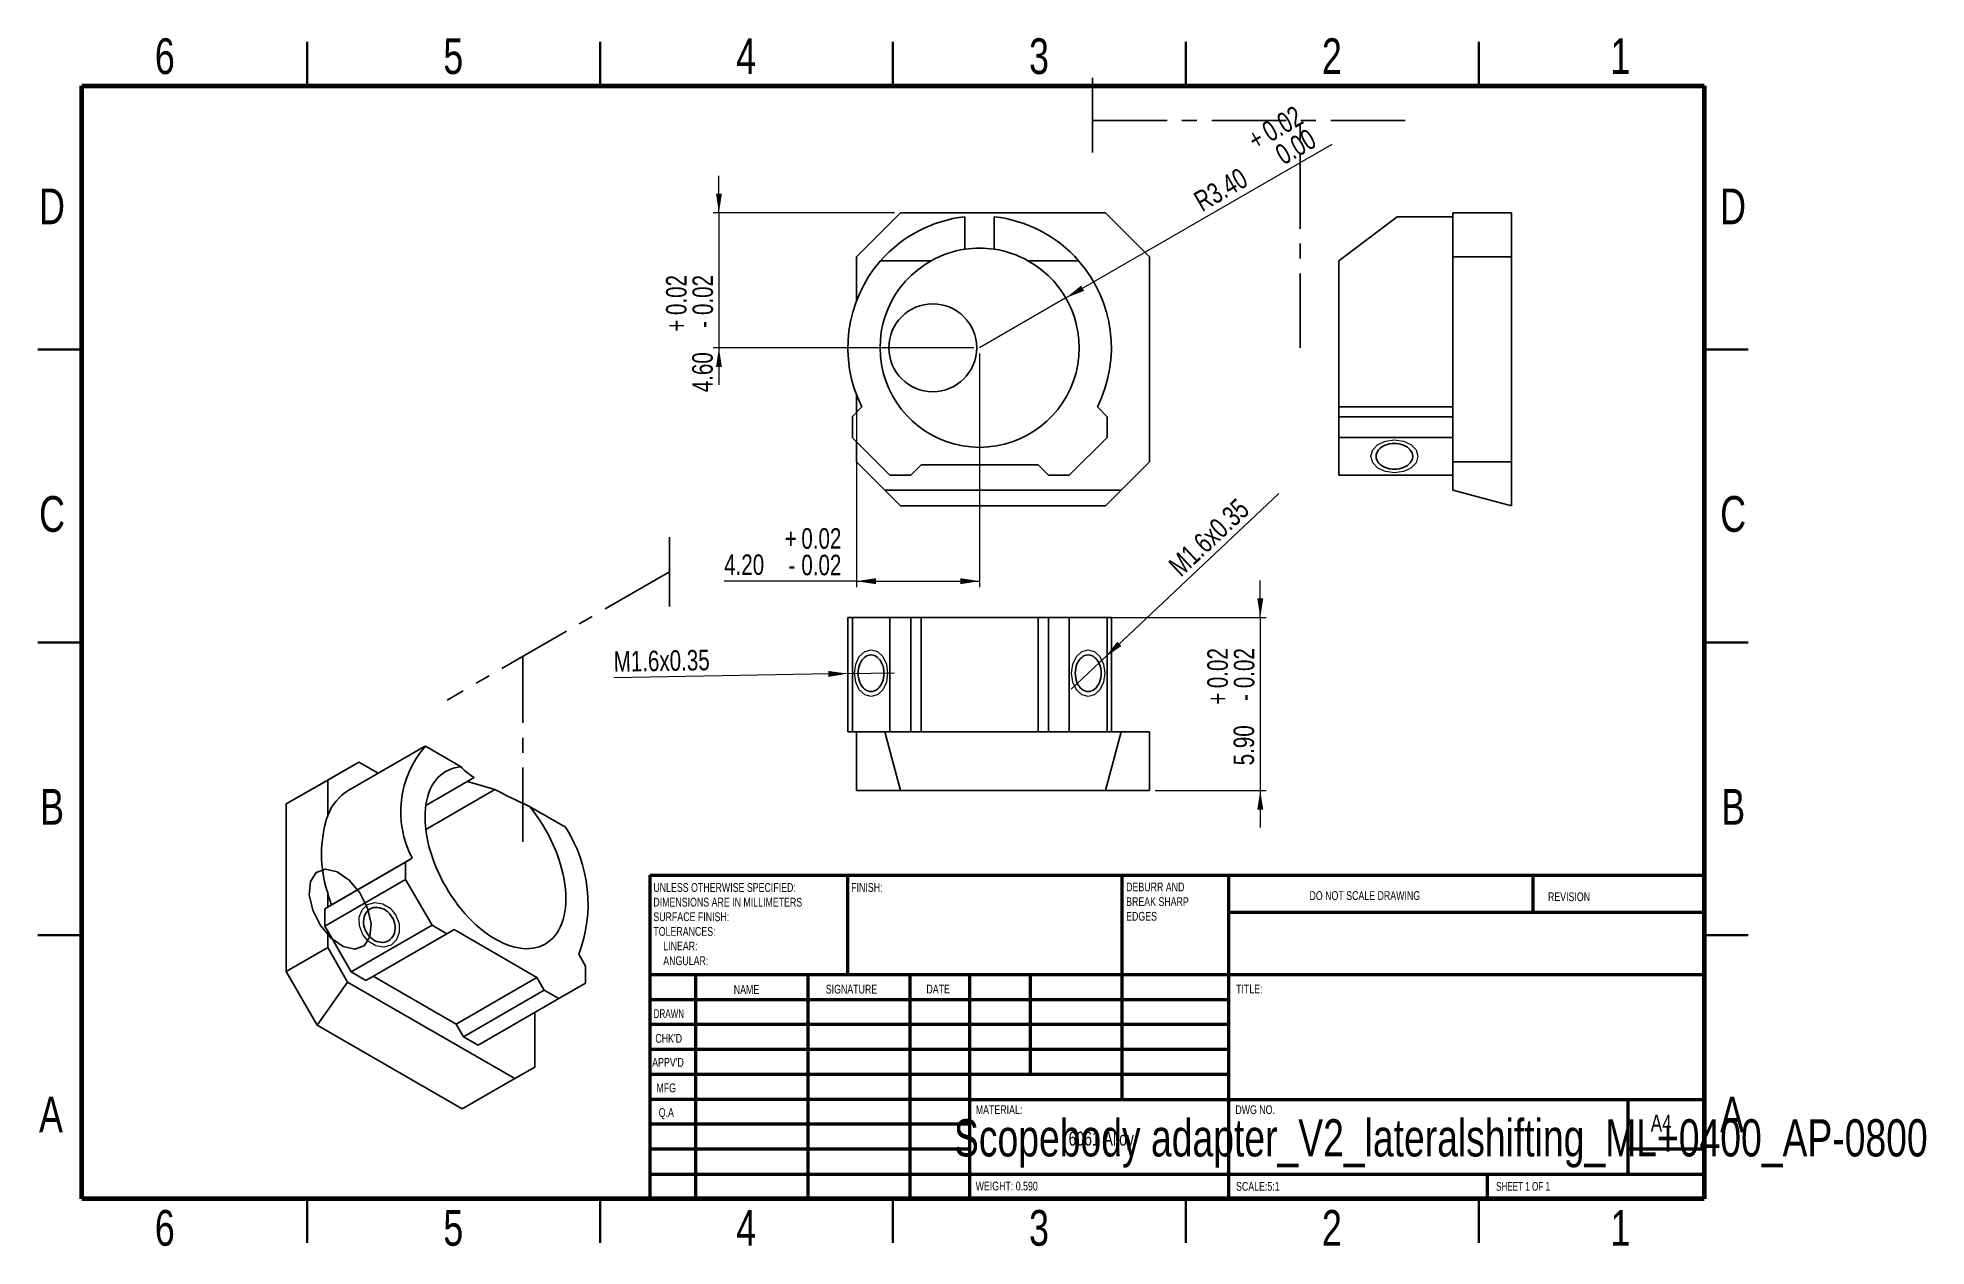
# Model space of a CAD drawing. Header units: millimetres. Extents: x 2 to 325, y 2 to 208.
import ezdxf

# ---------------------------------------------------------------- set-up
doc = ezdxf.new("R2010")
doc.units = ezdxf.units.MM
doc.linetypes.add('CENTERX2', pattern=[20.32, 12.7, -2.54, 2.54, -2.54])
doc.styles.add('SLDTEXTSTYLE0', font='TXT', dxfattribs={"width": 0.75})
doc.styles.add('SLDTEXTSTYLE1', font='TXT', dxfattribs={"width": 0.686449})
doc.styles.add('SLDTEXTSTYLE2', font='TXT', dxfattribs={"width": 0.6875})
doc.dimstyles.new('SLDDIMSTYLE0', dxfattribs={"dimtxt": 3.5, "dimasz": 3.302, "dimexe": 0, "dimexo": 0.0625, "dimgap": 0.875, "dimtad": 1, "dimlfac": 0.2, "dimrnd": 1e-09, "dimzin": 4, "dimdsep": 46, "dimtxsty": 'SLDTEXTSTYLE0', "dimsah": 1, "dimcen": 0.09, "dimadec": 0, "dimazin": 1, "dimtol": 1, "dimtp": 0.02, "dimtm": 0.02, "dimtfac": 1, "dimtmove": 0, "dimatfit": 0, "dimfxl": 0, "dimfrac": 2, "dimtolj": 1, "dimarcsym": 0})
doc.dimstyles.new('SLDDIMSTYLE1', dxfattribs={"dimtxt": 3.5, "dimasz": 3.302, "dimexe": 0, "dimexo": 0.0625, "dimgap": 0.875, "dimtad": 1, "dimlfac": 0.2, "dimrnd": 1e-09, "dimzin": 4, "dimdsep": 46, "dimtxsty": 'SLDTEXTSTYLE0', "dimsah": 1, "dimcen": 0.09, "dimadec": 0, "dimazin": 1, "dimtol": 1, "dimtp": 0.02, "dimtm": 0.02, "dimtfac": 1, "dimtofl": 0, "dimtmove": 0, "dimatfit": 3, "dimfxl": 0, "dimfrac": 2, "dimtolj": 1, "dimarcsym": 0})
doc.dimstyles.new('SLDDIMSTYLE2', dxfattribs={"dimtxt": 3.5, "dimasz": 3.302, "dimexe": 0, "dimexo": 0.0625, "dimgap": 0.875, "dimtad": 1, "dimlfac": 0.2, "dimrnd": 1e-09, "dimzin": 4, "dimdsep": 46, "dimtxsty": 'SLDTEXTSTYLE0', "dimsah": 1, "dimcen": 0, "dimadec": 0, "dimazin": 1, "dimtol": 1, "dimtp": 0.02, "dimtfac": 1, "dimtofl": 0, "dimtmove": 0, "dimatfit": 3, "dimfxl": 0, "dimfrac": 2, "dimtolj": 1, "dimtzin": 0, "dimarcsym": 0})
doc.dimstyles.new('SLDDIMSTYLE3', dxfattribs={"dimtxt": 3.5, "dimasz": 3.302, "dimexe": 0, "dimexo": 0.0625, "dimgap": 0.875, "dimtad": 1, "dimlfac": 0.2, "dimrnd": 1e-09, "dimzin": 12, "dimdsep": 46, "dimtxsty": 'SLDTEXTSTYLE0', "dimblk1": 'NONE', "dimsah": 1, "dimcen": 0, "dimadec": 0, "dimazin": 3, "dimtfac": 1, "dimtmove": 0, "dimatfit": 3, "dimldrblk": 'NONE', "dimfxl": 0, "dimfrac": 2, "dimtolj": 1, "dimtzin": 12, "dimarcsym": 0})

# ---------------------------------------------------------------- blocks, each defined once
blk = doc.blocks.new('SW_NOTE_0')
at = {"color": 0, "linetype": 'Continuous', "lineweight": 0, "char_height": 1.5, "attachment_point": 1, "style": 'SLDTEXTSTYLE0'}
for s, insert in [('UNLESS OTHERWISE SPECIFIED:', (0, 1.93)), ('SURFACE FINISH:', (0, -3.07)), ('DIMENSIONS ARE IN MILLIMETERS', (0, -0.57)), ('TOLERANCES:', (0, -5.57)), ('LINEAR:', (1.69, -8.07)), ('ANGULAR:', (1.69, -10.57))]:
    blk.add_mtext(s, dxfattribs=dict(at, insert=insert))
blk = doc.blocks.new('SW_NOTE_0_1')
at = {"color": 0, "linetype": 'Continuous', "lineweight": 0, "char_height": 1.5, "attachment_point": 1, "style": 'SLDTEXTSTYLE0'}
for s, insert in [('DEBURR AND', (0, 1.93)), ('BREAK SHARP', (0, -0.57)), ('EDGES', (0, -3.07))]:
    blk.add_mtext(s, dxfattribs=dict(at, insert=insert))
blk = doc.blocks.new('_D')
at = {"color": 7, "linetype": 'Continuous', "lineweight": 0}
for p, q in [((118.79, 178.3), (118.79, 184.65)), ((148.79, 178.3), (117.79, 178.3)), ((118.79, 178.3), (118.79, 155.3)), ((162.29, 155.3), (117.79, 155.3)), ((118.79, 155.3), (118.79, 148.95))]:
    blk.add_line(p, q, dxfattribs=at)
at = {"color": 7, "linetype": 'Continuous', "lineweight": 18}
for points in [[(118.79, 178.3), (119.3, 181.6), (118.29, 181.6)], [(118.79, 155.3), (118.29, 151.99), (119.3, 151.99)]]:
    blk.add_solid(points, dxfattribs=at)
at = {"color": 7, "linetype": 'Continuous', "lineweight": 18, "char_height": 3.5, "attachment_point": 1, "rotation": 90, "style": 'SLDTEXTSTYLE0'}
for s, insert in [('0.02', (109.76, 160.88)), ('0.02', (114.28, 160.88)), ('+', (109.76, 158.05)), ('-', (114.28, 158.69)), ('4.60', (114.23, 147.7))]:
    blk.add_mtext(s, dxfattribs=dict(at, insert=insert))
blk = doc.blocks.new('_D_1')
at = {"color": 7, "linetype": 'Continuous', "lineweight": 0}
for p, q in [((163.29, 154.3), (163.29, 114.45)), ((142.29, 146.22), (142.29, 114.45)), ((142.29, 115.45), (119.68, 115.45)), ((142.29, 115.45), (163.29, 115.45))]:
    blk.add_line(p, q, dxfattribs=at)
at = {"color": 7, "linetype": 'Continuous', "lineweight": 18}
for points in [[(142.29, 115.45), (145.6, 114.94), (145.6, 115.96)], [(163.29, 115.45), (159.99, 115.96), (159.99, 114.94)]]:
    blk.add_solid(points, dxfattribs=at)
at = {"color": 7, "linetype": 'Continuous', "lineweight": 18, "char_height": 3.5, "attachment_point": 1, "style": 'SLDTEXTSTYLE0'}
for s, insert in [('+', (130.03, 124.49)), ('0.02', (132.86, 124.49)), ('4.20', (119.68, 120.02)), ('0.02', (132.86, 119.96)), ('-', (130.67, 119.96))]:
    blk.add_mtext(s, dxfattribs=dict(at, insert=insert))
blk = doc.blocks.new('_D_2')
at = {"color": 7, "linetype": 'Continuous', "lineweight": 0}
for q in [(223.5, 190.06), (163.29, 155.3)]:
    blk.add_line((178.02, 163.8), q, dxfattribs=at)
at = {"color": 7, "linetype": 'Continuous', "lineweight": 18}
blk.add_solid([(178.02, 163.8), (181.13, 165.01), (180.62, 165.89)], dxfattribs=at)
at = {"color": 7, "linetype": 'Continuous', "lineweight": 18, "char_height": 3.5, "attachment_point": 1, "rotation": 30, "style": 'SLDTEXTSTYLE0'}
for s, insert in [('0.02', (211.15, 193.34)), ('+', (208.7, 191.93)), ('0.00', (213.41, 189.43)), ('R3.40', (199.52, 181.47))]:
    blk.add_mtext(s, dxfattribs=dict(at, insert=insert))
blk = doc.blocks.new('_D_3')
at = {"color": 7, "linetype": 'Continuous', "lineweight": 0}
for p, q in [((211.21, 109.24), (211.21, 115.59)), ((181.29, 109.24), (212.21, 109.24)), ((211.21, 109.24), (211.21, 79.74)), ((193.29, 79.74), (212.21, 79.74)), ((211.21, 79.74), (211.21, 73.39))]:
    blk.add_line(p, q, dxfattribs=at)
at = {"color": 7, "linetype": 'Continuous', "lineweight": 18}
for points in [[(211.21, 109.24), (211.72, 112.54), (210.7, 112.54)], [(211.21, 79.74), (210.7, 76.44), (211.72, 76.44)]]:
    blk.add_solid(points, dxfattribs=at)
at = {"color": 7, "linetype": 'Continuous', "lineweight": 18, "char_height": 3.5, "attachment_point": 1, "rotation": 90, "style": 'SLDTEXTSTYLE0'}
for s, insert in [('0.02', (202.17, 97.19)), ('0.02', (206.7, 97.19)), ('+', (202.17, 94.36)), ('-', (206.7, 95)), ('5.90', (206.65, 84.02))]:
    blk.add_mtext(s, dxfattribs=dict(at, insert=insert))
blk = doc.blocks.new('_D_4')
at = {"color": 7, "linetype": 'Continuous', "lineweight": 0}
for q in [(214.4, 130.42), (178.92, 97)]:
    blk.add_line((184.74, 102.48), q, dxfattribs=at)
at = {"color": 7, "linetype": 'Continuous', "lineweight": 18}
blk.add_solid([(184.74, 102.48), (187.49, 104.38), (186.8, 105.12)], dxfattribs=at)
at = {"color": 7, "linetype": 'Continuous', "lineweight": 18, "insert": (195.26, 118.58), "char_height": 3.5, "attachment_point": 1, "rotation": 43.2895, "style": 'SLDTEXTSTYLE0'}
blk.add_mtext('M1.6x0.35', dxfattribs=at)
blk = doc.blocks.new('_None')
blk = doc.blocks.new('_D_5')
at = {"color": 7, "linetype": 'Continuous', "lineweight": 0}
for q in [(100.87, 98.97), (148.76, 99.81)]:
    blk.add_line((140.76, 99.67), q, dxfattribs=at)
at = {"color": 7, "linetype": 'Continuous', "lineweight": 18}
blk.add_solid([(140.76, 99.67), (137.45, 100.12), (137.47, 99.11)], dxfattribs=at)
at = {"color": 7, "linetype": 'Continuous', "lineweight": 18, "insert": (100.79, 103.47), "char_height": 3.5, "attachment_point": 1, "rotation": 1.0067, "style": 'SLDTEXTSTYLE0'}
blk.add_mtext('M1.6x0.35', dxfattribs=at)

msp = doc.modelspace()

# ---------------------------------------------------------------- linework, layer by layer
at = {"color": 7, "linetype": 'Continuous', "lineweight": 35}
for p, q in [((48.5, 200), (48.5, 207.5)), ((98.5, 200), (98.5, 207.5)), ((148.5, 207.5), (148.5, 200)), ((148.5, 200), (148.5, 207.5)), ((198.5, 200), (198.5, 207.5)), ((248.5, 200), (248.5, 207.5)), ((10, 155), (2.5, 155)), ((287, 155), (294.5, 155)), ((2.5, 105), (10, 105)), ((10, 105), (2.5, 105)), ((294.5, 105), (287, 105)), ((287, 105), (294.5, 105)), ((10, 55), (2.5, 55)), ((287, 55), (294.5, 55)), ((48.5, 10), (48.5, 2.5)), ((98.5, 10), (98.5, 2.5)), ((148.5, 2.5), (148.5, 10)), ((148.5, 10), (148.5, 2.5)), ((198.5, 10), (198.5, 2.5)), ((248.5, 10), (248.5, 2.5))]:
    msp.add_line(p, q, dxfattribs=at)
at = {"color": 7, "linetype": 'Continuous', "lineweight": 70}
for p, q in [((10, 10), (10, 200)), ((10, 200), (287, 200)), ((287, 200), (287, 10)), ((287, 10), (10, 10))]:
    msp.add_line(p, q, dxfattribs=at)
at = {"color": 7, "linetype": 'CENTERX2'}
for p, q in [((182.594, 201.346), (182.594, 186.846)), ((182.594, 194.096), (236.258, 194.096)), ((218, 155.296), (218, 194.096)), ((110.342, 122.985), (110.342, 111.145)), ((110.342, 117.065), (72.396, 95.159)), ((85.306, 70.931), (85.306, 102.612))]:
    msp.add_line(p, q, dxfattribs=at)
at = {"color": 7, "linetype": 'Continuous', "lineweight": 25}
for p, q in [((149.795, 178.296), (142.295, 170.796)), ((149.795, 178.296), (184.795, 178.296)), ((160.795, 177.657), (160.795, 172.111)), ((165.795, 172.111), (165.795, 177.657)), ((192.295, 170.796), (184.795, 178.296)), ((224.61, 170.157), (234.61, 177.657)), ((244.11, 177.657), (234.61, 177.657)), ((244.11, 170.796), (244.11, 178.296)), ((244.11, 178.296), (254.11, 178.296)), ((254.11, 178.296), (254.11, 170.796)), ((142.295, 163.374), (142.295, 170.796)), ((146.401, 170.157), (155.039, 170.157)), ((171.551, 170.157), (180.189, 170.157)), ((192.295, 170.796), (192.295, 135.796)), ((224.61, 145.192), (224.61, 170.157)), ((254.11, 170.796), (244.11, 170.796)), ((244.11, 170.796), (244.11, 135.796)), ((254.11, 170.796), (254.11, 135.796)), ((143.193, 145.188), (141.622, 143.532)), ((142.295, 144.241), (142.295, 147.218)), ((185.062, 143.528), (183.398, 145.192)), ((224.61, 145.192), (244.11, 145.192)), ((224.61, 143.528), (224.61, 145.192)), ((141.622, 143.532), (141.622, 139.9)), ((185.062, 139.993), (185.062, 143.528)), ((224.61, 143.528), (244.11, 143.528)), ((224.61, 139.993), (224.61, 143.528)), ((141.622, 139.9), (147.993, 133.529)), ((142.295, 135.796), (142.295, 139.227)), ((178.598, 133.528), (185.062, 139.993)), ((244.11, 139.993), (224.61, 139.993)), ((224.61, 133.528), (224.61, 139.993)), ((142.295, 135.796), (147.115, 130.975)), ((187.474, 130.975), (192.295, 135.796)), ((244.11, 135.796), (254.11, 135.796)), ((244.11, 130.975), (244.11, 135.796)), ((254.11, 135.796), (254.11, 128.296)), ((147.993, 133.529), (151.528, 133.529)), ((151.528, 133.529), (153.295, 135.296)), ((153.295, 135.296), (173.295, 135.296)), ((173.295, 135.296), (175.062, 133.528)), ((175.062, 133.528), (178.598, 133.528)), ((224.61, 133.528), (244.11, 133.528)), ((147.115, 130.975), (187.474, 130.975)), ((147.115, 130.975), (149.795, 128.296)), ((184.795, 128.296), (187.474, 130.975)), ((254.11, 128.296), (244.11, 130.975)), ((184.795, 128.296), (149.795, 128.296)), ((140.795, 109.242), (140.795, 89.742)), ((140.795, 109.242), (141.622, 109.242)), ((141.622, 109.242), (141.622, 89.742)), ((141.622, 109.242), (147.993, 109.242)), ((147.993, 89.742), (147.993, 109.242)), ((147.993, 109.242), (151.528, 109.242)), ((151.528, 109.242), (151.528, 89.742)), ((151.528, 109.242), (153.295, 109.242)), ((153.295, 109.242), (153.295, 89.742)), ((153.295, 109.242), (173.295, 109.242)), ((173.295, 109.242), (173.295, 89.742)), ((173.295, 109.242), (175.062, 109.242)), ((175.062, 89.742), (175.062, 109.242)), ((175.062, 109.242), (178.598, 109.242)), ((178.598, 109.242), (178.598, 89.742)), ((178.598, 109.242), (185.062, 109.242)), ((185.062, 89.742), (185.062, 109.242)), ((185.062, 109.242), (185.795, 109.242)), ((185.795, 89.742), (185.795, 109.242)), ((68.393, 87.147), (55.594, 79.759)), ((68.686, 87.263), (74.794, 83.737)), ((140.795, 89.742), (141.622, 89.742)), ((141.622, 89.742), (142.295, 89.742)), ((142.295, 79.742), (142.295, 89.742)), ((142.295, 89.742), (147.115, 89.742)), ((147.115, 89.742), (149.795, 79.742)), ((147.115, 89.742), (187.474, 89.742)), ((184.795, 79.742), (187.474, 89.742)), ((187.474, 89.742), (192.295, 89.742)), ((192.295, 89.742), (192.295, 79.742)), ((50.227, 80.482), (57.298, 84.564)), ((57.298, 84.564), (51.994, 81.501)), ((57.298, 84.564), (60.608, 82.653)), ((51.994, 81.501), (44.923, 77.419)), ((51.994, 75.441), (51.994, 81.501)), ((77.022, 81.919), (68.742, 77.14)), ((80.557, 79.878), (75.844, 81.24)), ((44.923, 77.419), (50.227, 80.482)), ((44.923, 48.84), (44.923, 77.419)), ((68.742, 73.057), (80.557, 79.878)), ((149.795, 79.742), (142.295, 79.742)), ((184.795, 79.742), (149.795, 79.742)), ((192.295, 79.742), (184.795, 79.742)), ((86.47, 76.997), (92.578, 73.471)), ((52.629, 60.225), (66.418, 68.185)), ((66.418, 68.185), (65.307, 67.473)), ((51.519, 59.513), (65.307, 67.473)), ((65.307, 64.508), (51.519, 56.548)), ((65.307, 67.473), (65.307, 64.508)), ((65.307, 64.508), (69.812, 56.706)), ((51.994, 59.818), (51.994, 62.249)), ((51.994, 59.818), (51.519, 59.513)), ((51.519, 56.548), (51.519, 59.513)), ((52.629, 60.225), (51.994, 59.818)), ((51.519, 56.548), (51.994, 55.724)), ((51.994, 55.724), (56.023, 48.746)), ((51.994, 52.922), (51.994, 55.724)), ((56.023, 48.746), (69.812, 56.706)), ((72.312, 55.262), (58.523, 47.302)), ((69.812, 56.706), (72.312, 55.262)), ((72.312, 55.262), (73.561, 55.984)), ((73.561, 55.984), (87.703, 47.82)), ((44.923, 48.84), (51.994, 52.922)), ((51.994, 52.922), (55.403, 47.018)), ((96.024, 49.738), (94.848, 51.776)), ((50.227, 39.655), (44.923, 48.84)), ((58.523, 47.302), (56.023, 48.746)), ((96.024, 46.851), (96.024, 49.738)), ((55.403, 47.018), (50.227, 39.655)), ((55.403, 47.018), (83.941, 30.544)), ((59.773, 48.024), (73.915, 39.86)), ((87.703, 47.82), (73.915, 39.86)), ((75.165, 37.694), (88.953, 45.654)), ((87.703, 47.82), (88.953, 45.654)), ((88.953, 45.654), (91.453, 44.211)), ((91.453, 44.211), (96.024, 46.851)), ((91.453, 44.211), (77.665, 36.251)), ((74.975, 25.367), (50.227, 39.655)), ((73.915, 39.86), (75.165, 37.694)), ((87.35, 41.842), (87.35, 32.512)), ((77.665, 36.251), (75.165, 37.694)), ((83.941, 30.544), (87.35, 32.512)), ((74.975, 25.367), (83.941, 30.544))]:
    msp.add_line(p, q, dxfattribs=at)
at = {"color": 7, "linetype": 'Continuous', "lineweight": 50}
for p, q in [((107, 65.25), (287, 65.25)), ((107, 65.25), (107, 10)), ((140.8, 48.25), (140.8, 65.25)), ((187.6, 65.25), (187.6, 27)), ((205.8, 65.25), (205.8, 10)), ((257.8, 58.875), (257.8, 65.25)), ((287, 58.875), (205.8, 58.875)), ((287, 48.25), (107, 48.25)), ((114.8, 48.25), (114.8, 10)), ((133.991, 48.25), (133.991, 10)), ((151.399, 48.25), (151.399, 10)), ((161.6, 10), (161.6, 48.25)), ((172, 31.25), (172, 48.25)), ((205.8, 44), (107, 44)), ((205.8, 39.75), (107, 39.75)), ((205.8, 35.5), (107, 35.5)), ((205.8, 31.25), (107, 31.25)), ((161.6, 27), (107, 27)), ((161.6, 27), (287, 27)), ((274, 14.25), (274, 27)), ((161.6, 22.75), (107, 22.75)), ((161.6, 18.5), (107, 18.5)), ((287, 18.5), (274, 18.5)), ((107, 14.25), (287, 14.25)), ((250, 10), (250, 14.25))]:
    msp.add_line(p, q, dxfattribs=at)
at = {"color": 7, "linetype": 'Continuous', "lineweight": 18, "flags": 128}
for points in [[(238.11, 136.76), (237.805, 135.678), (236.938, 134.76), (235.641, 134.147), (234.11, 133.932), (232.579, 134.147), (231.281, 134.76), (230.414, 135.678), (230.11, 136.76), (230.414, 137.843), (231.281, 138.76), (232.579, 139.373), (234.11, 139.589), (235.641, 139.373), (236.938, 138.76), (237.805, 137.843), (238.11, 136.76)], [(144.76, 95.742), (143.678, 96.046), (142.76, 96.913), (142.147, 98.211), (141.932, 99.742), (142.147, 101.272), (142.76, 102.57), (143.678, 103.437), (144.76, 103.742), (145.843, 103.437), (146.76, 102.57), (147.373, 101.272), (147.589, 99.742), (147.373, 98.211), (146.76, 96.913), (145.843, 96.046), (144.76, 95.742)], [(181.83, 95.742), (180.748, 96.046), (179.83, 96.913), (179.217, 98.211), (179.002, 99.742), (179.217, 101.272), (179.83, 102.57), (180.748, 103.437), (181.83, 103.742), (182.913, 103.437), (183.83, 102.57), (184.443, 101.272), (184.659, 99.742), (184.443, 98.211), (183.83, 96.913), (182.913, 96.046), (181.83, 95.742)], [(57.98, 55.153), (57.43, 56.603), (57.395, 58.081), (57.879, 59.362), (58.809, 60.25), (60.044, 60.611), (61.395, 60.39), (62.657, 59.62), (63.637, 58.419), (64.187, 56.969), (64.223, 55.491), (63.739, 54.211), (62.809, 53.322), (61.574, 52.961), (60.223, 53.182), (58.961, 53.952), (57.98, 55.153)]]:
    msp.add_lwpolyline(points, dxfattribs=at)
at = {"color": 7, "linetype": 'Continuous', "lineweight": 25, "flags": 128}
for points in [[(234.11, 138.97), (233.702, 138.951), (233.301, 138.895), (232.914, 138.802), (232.547, 138.674), (232.207, 138.513), (231.9, 138.323), (231.631, 138.105), (231.404, 137.865), (231.223, 137.606), (231.091, 137.332), (231.012, 137.049), (230.985, 136.76), (231.012, 136.472), (231.091, 136.188), (231.223, 135.915), (231.404, 135.655), (231.631, 135.415), (231.9, 135.198), (232.207, 135.007), (232.547, 134.847), (232.914, 134.719), (233.301, 134.626), (233.702, 134.569), (234.11, 134.551), (234.518, 134.569), (234.919, 134.626), (235.306, 134.719), (235.672, 134.847), (236.012, 135.007), (236.32, 135.198), (236.589, 135.415), (236.816, 135.655), (236.997, 135.915), (237.128, 136.188), (237.208, 136.472), (237.235, 136.76), (237.208, 137.049), (237.128, 137.332), (236.997, 137.606), (236.816, 137.865), (236.589, 138.105), (236.32, 138.323), (236.012, 138.513), (235.672, 138.674), (235.306, 138.802), (234.919, 138.895), (234.518, 138.951), (234.11, 138.97)], [(146.97, 99.742), (146.951, 100.15), (146.895, 100.55), (146.802, 100.938), (146.674, 101.304), (146.513, 101.644), (146.323, 101.951), (146.106, 102.221), (145.865, 102.448), (145.606, 102.629), (145.332, 102.76), (145.049, 102.84), (144.76, 102.867), (144.472, 102.84), (144.188, 102.76), (143.915, 102.629), (143.655, 102.448), (143.415, 102.221), (143.198, 101.951), (143.007, 101.644), (142.847, 101.304), (142.719, 100.938), (142.626, 100.55), (142.57, 100.15), (142.551, 99.742), (142.57, 99.334), (142.626, 98.933), (142.719, 98.546), (142.847, 98.179), (143.007, 97.839), (143.198, 97.532), (143.415, 97.262), (143.655, 97.035), (143.915, 96.855), (144.188, 96.723), (144.472, 96.643), (144.76, 96.617), (145.049, 96.643), (145.332, 96.723), (145.606, 96.855), (145.865, 97.035), (146.106, 97.262), (146.323, 97.532), (146.513, 97.839), (146.674, 98.179), (146.802, 98.546), (146.895, 98.933), (146.951, 99.334), (146.97, 99.742)], [(184.04, 99.742), (184.021, 100.15), (183.965, 100.55), (183.872, 100.938), (183.744, 101.304), (183.583, 101.644), (183.393, 101.951), (183.175, 102.221), (182.935, 102.448), (182.676, 102.629), (182.402, 102.76), (182.119, 102.84), (181.83, 102.867), (181.542, 102.84), (181.258, 102.76), (180.985, 102.629), (180.725, 102.448), (180.485, 102.221), (180.268, 101.951), (180.077, 101.644), (179.916, 101.304), (179.789, 100.938), (179.696, 100.55), (179.639, 100.15), (179.62, 99.742), (179.639, 99.334), (179.696, 98.933), (179.789, 98.546), (179.916, 98.179), (180.077, 97.839), (180.268, 97.532), (180.485, 97.262), (180.725, 97.035), (180.985, 96.855), (181.258, 96.723), (181.542, 96.643), (181.83, 96.617), (182.119, 96.643), (182.402, 96.723), (182.676, 96.855), (182.935, 97.035), (183.175, 97.262), (183.393, 97.532), (183.583, 97.839), (183.744, 98.179), (183.872, 98.546), (183.965, 98.933), (184.021, 99.334), (184.04, 99.742)], [(86.47, 76.997), (87.049, 76.265), (87.609, 75.509), (88.146, 74.729), (88.66, 73.93), (89.149, 73.112), (89.611, 72.279), (90.044, 71.433), (90.449, 70.577), (90.822, 69.714), (91.163, 68.847), (91.471, 67.977), (91.745, 67.108), (91.985, 66.243), (92.188, 65.383), (92.356, 64.533), (92.486, 63.695), (92.579, 62.87), (92.635, 62.063), (92.653, 61.275), (92.633, 60.509), (92.576, 59.767), (92.481, 59.051), (92.349, 58.365), (92.18, 57.709), (91.974, 57.087), (91.733, 56.499), (91.458, 55.948), (91.148, 55.436), (90.805, 54.965), (90.43, 54.534), (90.025, 54.147), (89.59, 53.804), (89.127, 53.507), (88.637, 53.255), (88.122, 53.051), (87.583, 52.895), (87.023, 52.786), (86.442, 52.726), (85.844, 52.715), (85.229, 52.753), (84.599, 52.839), (83.957, 52.973), (83.305, 53.156), (82.644, 53.386), (81.977, 53.662), (81.306, 53.984), (80.632, 54.351), (79.959, 54.762), (79.287, 55.215), (78.62, 55.708), (77.959, 56.242), (77.307, 56.812), (76.665, 57.419), (76.036, 58.06), (75.421, 58.732), (74.822, 59.435), (74.241, 60.165), (73.681, 60.92), (73.143, 61.698), (72.628, 62.497), (72.138, 63.314), (71.675, 64.147), (71.239, 64.992), (70.834, 65.847), (70.459, 66.71), (70.116, 67.578), (69.807, 68.447), (69.531, 69.316), (69.29, 70.182), (69.085, 71.041), (68.916, 71.892), (68.784, 72.731), (68.689, 73.556), (68.631, 74.365), (68.611, 75.154), (68.629, 75.921), (68.685, 76.664), (68.778, 77.381), (68.909, 78.069), (69.076, 78.726), (69.28, 79.35), (69.519, 79.939), (69.793, 80.491), (70.101, 81.005), (70.442, 81.479), (70.816, 81.911), (71.22, 82.3), (71.654, 82.645), (72.115, 82.945), (72.604, 83.199), (73.118, 83.405), (73.655, 83.564), (74.215, 83.675), (74.794, 83.737)], [(62.371, 54.08), (62.646, 54.27), (62.89, 54.502), (63.098, 54.774), (63.267, 55.08), (63.394, 55.416), (63.476, 55.775), (63.513, 56.151), (63.504, 56.538), (63.448, 56.929), (63.348, 57.318), (63.204, 57.698), (63.019, 58.062), (62.796, 58.404), (62.539, 58.719), (62.252, 59), (61.941, 59.244), (61.611, 59.446), (61.267, 59.602), (60.914, 59.71), (60.561, 59.768), (60.211, 59.775), (59.872, 59.73), (59.548, 59.636), (59.246, 59.493), (58.971, 59.303), (58.728, 59.07), (58.52, 58.798), (58.351, 58.492), (58.224, 58.157), (58.142, 57.798), (58.105, 57.422), (58.114, 57.035), (58.169, 56.643), (58.27, 56.255), (58.414, 55.875), (58.599, 55.511), (58.822, 55.168), (59.079, 54.854), (59.365, 54.572), (59.676, 54.328), (60.007, 54.127), (60.351, 53.971), (60.703, 53.863), (61.057, 53.805), (61.407, 53.798), (61.746, 53.842), (62.07, 53.937), (62.371, 54.08)]]:
    msp.add_lwpolyline(points, dxfattribs=at)
at = {"color": 7, "linetype": 'Continuous', "flags": 128}
msp.add_lwpolyline([(59.187, 54.738), (58.208, 53.198), (56.605, 52.611), (54.624, 53.067), (52.565, 54.495), (50.742, 56.678), (49.433, 59.284), (48.837, 61.916), (49.044, 64.174), (50.023, 65.714), (51.626, 66.301), (53.607, 65.845), (55.666, 64.417), (57.489, 62.234), (58.798, 59.628), (59.395, 56.996), (59.187, 54.738)], dxfattribs=at)
at = {"color": 7, "linetype": 'Continuous'}
msp.add_circle((155.295, 155.296), 7.5, dxfattribs=at)
at = {"color": 7, "linetype": 'Continuous', "lineweight": 25}
for centre, radius, start, end in [((163.295, 155.296), 22.5, 96.37937, 138.66392), ((163.295, 155.296), 22.5, 41.33608, 83.62063), ((163.295, 155.296), 17, 98.45652, 119.05456), ((163.295, 155.296), 17, 81.54348, 98.45652), ((163.295, 155.296), 17, 60.94544, 81.54348), ((163.295, 155.296), 22.5, 138.66392, 206.69384), ((163.295, 155.296), 17, 119.05456, 60.94544), ((163.295, 155.296), 22.5, 333.31673, 41.33608), ((81.458, 76.071), 16.982, 138.77096, 207.6683), ((60.069, 72.368), 8.639, 121.19166, 159.1687), ((72.052, 68.845), 21.114, 161.79683, 198.20317), ((72.399, 60.393), 24.046, 338.99902, 32.94562), ((84.738, 71.411), 34.002, 195.63166, 199.20676)]:
    msp.add_arc(centre, radius, start, end, dxfattribs=at)
for major_axis, start_param, end_param in [((26.486, -10.575), 2.9835094, 3.0475381), ((20.012, -7.99), 3.3257572, 3.6852609), ((20.012, -7.99), 3.9804491, 4.3399528)]:
    msp.add_ellipse((94.643, 76.321), major_axis=major_axis, ratio=0.119714, start_param=start_param, end_param=end_param, dxfattribs=at)

# ---------------------------------------------------------------- block references
at = {"color": 7, "linetype": 'Continuous', "lineweight": 0}
for name, p in [('SW_NOTE_0', (107.594, 61.987)), ('SW_NOTE_0_1', (188.309, 62.069))]:
    msp.add_blockref(name, p, dxfattribs=at)

# ---------------------------------------------------------------- texts
for s, insert, char_height, attachment_point, style in [('6', (24.189, 208.114), 6.096, 2, 'SLDTEXTSTYLE0'), ('5', (73.439, 208.114), 6.096, 2, 'SLDTEXTSTYLE0'), ('4', (123.439, 208.114), 6.096, 2, 'SLDTEXTSTYLE0'), ('3', (173.439, 208.114), 6.096, 2, 'SLDTEXTSTYLE0'), ('2', (223.439, 208.114), 6.096, 2, 'SLDTEXTSTYLE0'), ('1', (272.689, 208.114), 6.096, 2, 'SLDTEXTSTYLE0'), ('D', (4.93, 182.476), 6.096, 2, 'SLDTEXTSTYLE0'), ('D', (291.93, 182.476), 6.096, 2, 'SLDTEXTSTYLE0'), ('C', (4.937, 129.976), 6.096, 2, 'SLDTEXTSTYLE0'), ('C', (291.937, 129.976), 6.096, 2, 'SLDTEXTSTYLE0'), ('B', (4.953, 79.976), 6.096, 2, 'SLDTEXTSTYLE0'), ('B', (291.953, 79.976), 6.096, 2, 'SLDTEXTSTYLE0'), ('FINISH:', (141.371, 63.919), 1.5, 1, 'SLDTEXTSTYLE0'), ('DO NOT SCALE DRAWING', (219.615, 62.533), 1.5, 1, 'SLDTEXTSTYLE0'), ('REVISION', (260.328, 62.335), 1.5, 1, 'SLDTEXTSTYLE0'), ('NAME', (121.322, 46.501), 1.5, 1, 'SLDTEXTSTYLE0'), ('SIGNATURE', (137.034, 46.562), 1.5, 1, 'SLDTEXTSTYLE0'), ('DATE', (154.215, 46.576), 1.5, 1, 'SLDTEXTSTYLE0'), ('TITLE:', (207.09, 46.576), 1.5, 1, 'SLDTEXTSTYLE0'), ('DRAWN', (107.643, 42.385), 1.5, 1, 'SLDTEXTSTYLE1'), ("CHK'D", (107.939, 38.162), 1.5, 1, 'SLDTEXTSTYLE0'), ("APPV'D", (107.402, 34.066), 1.5, 1, 'SLDTEXTSTYLE0'), ('MFG', (108.124, 29.716), 1.5, 1, 'SLDTEXTSTYLE0'), ('A', (4.757, 27.476), 6.096, 2, 'SLDTEXTSTYLE0'), ('MATERIAL:', (162.646, 25.986), 1.5, 1, 'SLDTEXTSTYLE0'), ('DWG NO.', (206.953, 25.986), 1.5, 1, 'SLDTEXTSTYLE0'), ('A', (291.757, 27.476), 6.096, 2, 'SLDTEXTSTYLE0'), ('Q.A', (108.509, 25.505), 1.5, 1, 'SLDTEXTSTYLE0'), ('Scopebody adapter_V2_lateralshifting_ML+0400_AP-0800', (242.037, 23.607), 6.35, 2, 'SLDTEXTSTYLE0'), ('A4', (277.871, 24.406), 2.9104, 1, 'SLDTEXTSTYLE0'), ('6061 Alloy', (184.065, 21.486), 2.3813, 2, 'SLDTEXTSTYLE0'), ('WEIGHT: 0.590', (162.618, 12.949), 1.4986, 1, 'SLDTEXTSTYLE0'), ('SCALE:5:1', (207.074, 12.9), 1.5, 1, 'SLDTEXTSTYLE0'), ('SHEET 1 OF 1', (251.478, 12.9), 1.5, 1, 'SLDTEXTSTYLE2'), ('6', (24.189, 8.114), 6.096, 2, 'SLDTEXTSTYLE0'), ('5', (73.439, 8.114), 6.096, 2, 'SLDTEXTSTYLE0'), ('4', (123.439, 8.114), 6.096, 2, 'SLDTEXTSTYLE0'), ('3', (173.439, 8.114), 6.096, 2, 'SLDTEXTSTYLE0'), ('2', (223.439, 8.114), 6.096, 2, 'SLDTEXTSTYLE0'), ('1', (272.689, 8.114), 6.096, 2, 'SLDTEXTSTYLE0')]:
    msp.add_mtext(s, dxfattribs=dict(at, insert=insert, char_height=char_height, attachment_point=attachment_point, style=style))

# ---------------------------------------------------------------- dimensions: what is measured, and where the dimension line sits
at = {"color": 7, "linetype": 'Continuous', "lineweight": 18}
dim = msp.add_radius_dim(center=(163.295, 155.296), mpoint=(178.017, 163.796), dimstyle='SLDDIMSTYLE2', dxfattribs=at)
dim.commit()
dim.dimension.update_dxf_attribs({"geometry": '_D_2', "text_midpoint": (212.805, 183.881), "dimtype": 164})
for base, p1, p2, picture, middle in [((118.795, 155.296), (149.795, 178.296), (163.295, 155.296), '_D', (118.795, 158.815)), ((211.211, 79.742), (180.295, 109.242), (192.295, 79.742), '_D_3', (211.211, 95.129))]:
    dim = msp.add_linear_dim(base=base, p1=p1, p2=p2, angle=90, dimstyle='SLDDIMSTYLE0', dxfattribs=at)
    dim.commit()
    dim.dimension.update_dxf_attribs({"geometry": picture, "text_midpoint": middle, "dimtype": 160})
dim = msp.add_linear_dim(base=(163.295, 115.452), p1=(142.295, 147.218), p2=(163.295, 155.296), dimstyle='SLDDIMSTYLE1', dxfattribs=at)
dim.commit()
dim.dimension.update_dxf_attribs({"geometry": '_D_1', "text_midpoint": (130.795, 115.452), "dimtype": 160})
for p1, p2, picture, middle in [((178.919, 96.999), (184.742, 102.484), '_D_4', (206.455, 122.938)), ((148.76, 99.812), (140.761, 99.671), '_D_5', (111.774, 99.162))]:
    dim = msp.add_diameter_dim_2p(p1=p1, p2=p2, text='M1.6x0.35', dimstyle='SLDDIMSTYLE3', override={"dimpost": '<>'}, dxfattribs=at)
    dim.commit()
    dim.dimension.update_dxf_attribs({"geometry": picture, "text_midpoint": middle, "dimtype": 163})

doc.saveas('drawing.dxf')
